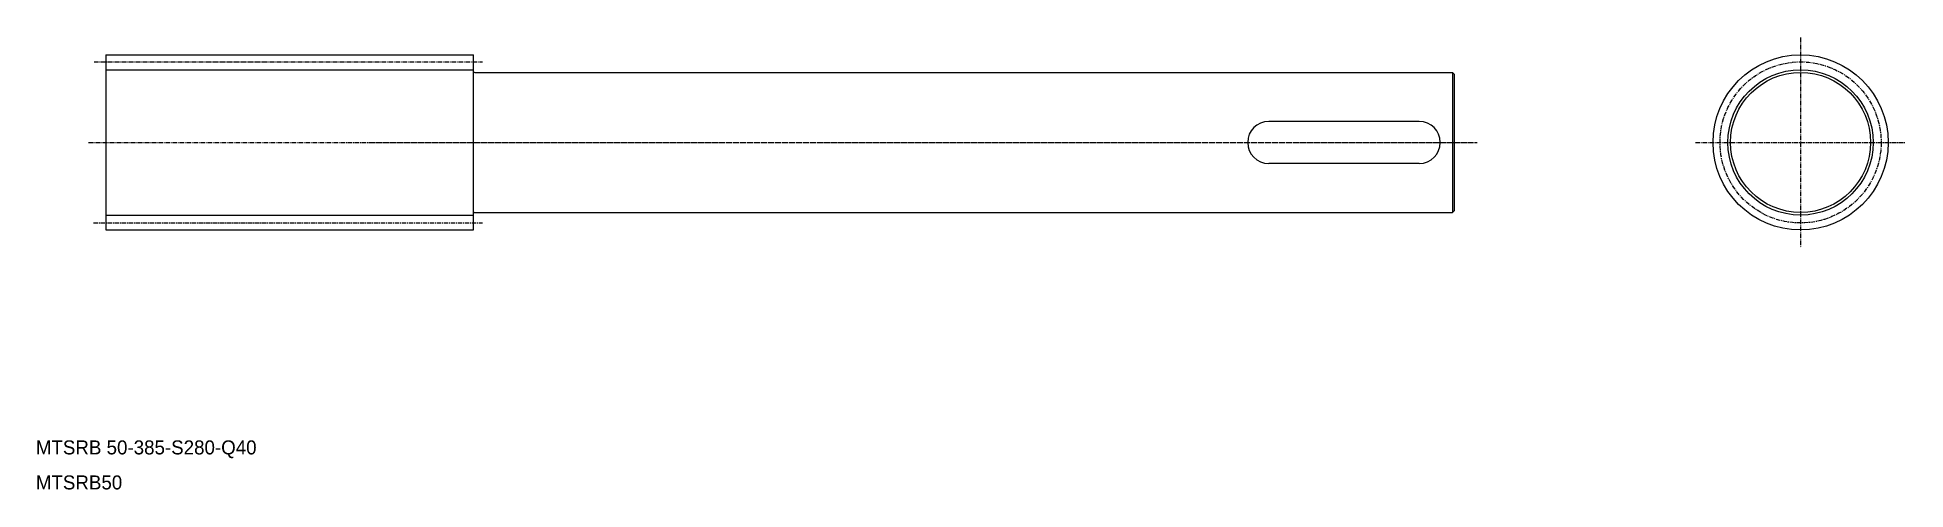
# Model space of a CAD drawing. Extents: x 10 to 544, y 10 to 139.
import ezdxf

# ---------------------------------------------------------------- set-up
doc = ezdxf.new("R2010")
doc.units = 0
doc.linetypes.add('CENTER', pattern=[2, 1.25, -0.25, 0.25, -0.25])
doc.layers.get('0').update_dxf_attribs({"linetype": 'CONTINUOUS'})
doc.layers.add('CENTER', color=1, linetype='CENTER')

msp = doc.modelspace()

# ---------------------------------------------------------------- linework, layer by layer
at = {"color": 7, "linetype": 'CONTINUOUS'}
for p, q in [((30, 134.08), (135, 134.08)), ((30, 134.08), (30, 84.08)), ((135, 84.08), (135, 134.08)), ((135.3, 129.08), (414.5, 129.08)), ((414.5, 129.08), (414.5, 89.08)), ((414.5, 129.08), (415, 128.58)), ((415, 128.58), (415, 89.58)), ((30, 121.58), (30, 121.58)), ((405, 115.08), (362, 115.08)), ((405, 103.08), (362, 103.08)), ((135.3, 89.08), (414.5, 89.08)), ((415, 89.58), (414.5, 89.08)), ((30, 84.08), (135, 84.08))]:
    msp.add_line(p, q, dxfattribs=at)
at = {"color": 3, "linetype": 'CONTINUOUS'}
for p, q in [((30, 129.83), (135, 129.83)), ((30, 88.33), (135, 88.33))]:
    msp.add_line(p, q, dxfattribs=at)
at = {"color": 7, "linetype": 'CONTINUOUS'}
for radius in [25, 20]:
    msp.add_circle((513.86, 109.08), radius, dxfattribs=at)
at = {"color": 3, "linetype": 'CONTINUOUS'}
msp.add_circle((513.86, 109.08), 20.75, dxfattribs=at)
at = {"color": 7, "linetype": 'CONTINUOUS'}
for centre, radius, start, end in [((135.3, 129.38), 0.3, 180, 270), ((362, 109.08), 6, 90, 270), ((405, 109.08), 6, 270, 90), ((135.3, 88.78), 0.3, 90, 180)]:
    msp.add_arc(centre, radius, start, end, dxfattribs=at)
at = {"layer": 'CENTER', "color": 1, "linetype": 'CENTER'}
for p, q in [((513.86, 139.08), (513.86, 79.08)), ((26.67, 132.08), (137.5, 132.08)), ((25, 109.08), (421.54, 109.08)), ((105.46, 109.08), (420, 109.08)), ((483.86, 109.08), (543.86, 109.08)), ((26.48, 86.08), (137.5, 86.08))]:
    msp.add_line(p, q, dxfattribs=at)
msp.add_circle((513.86, 109.08), 23, dxfattribs=at)

# ---------------------------------------------------------------- texts
at = {"color": 7, "linetype": 'CONTINUOUS'}
for s, p in [('MTSRB 50-385-S280-Q40', (10, 20)), ('MTSRB50', (10, 10))]:
    msp.add_text(s, height=4, dxfattribs=at).set_placement(p)

doc.saveas('drawing.dxf')
